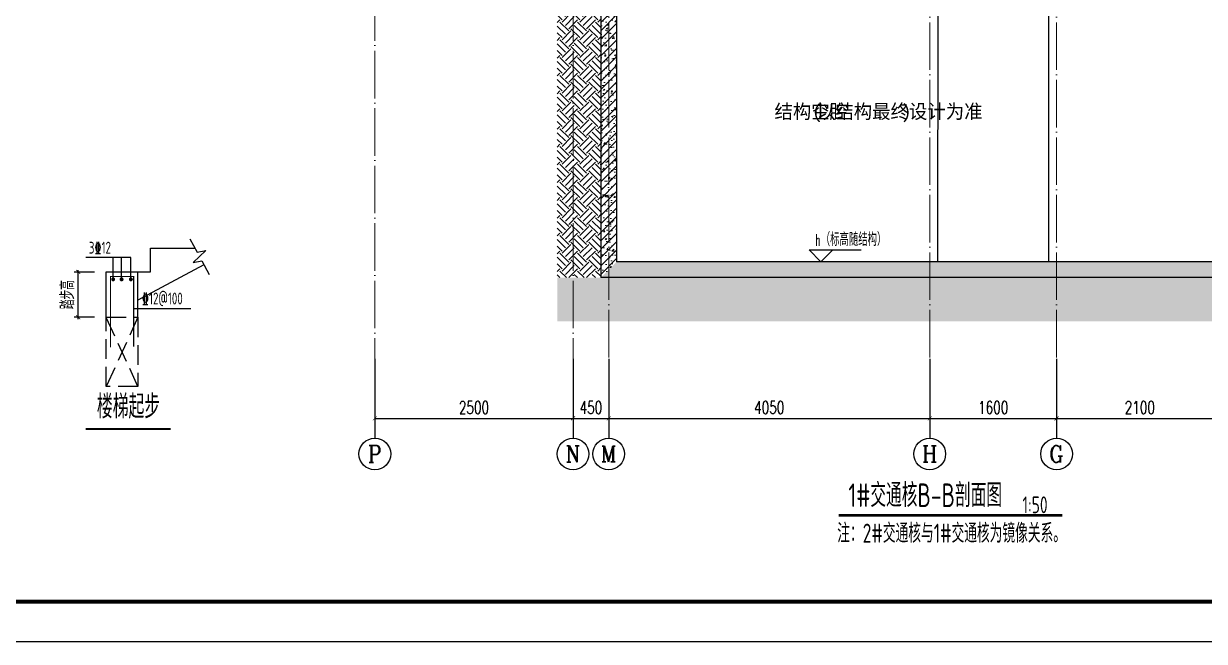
# Model space of a CAD drawing. Extents: x -668857 to 154266, y -275694 to 291306.
# Drawn here: x 37803 to 52698, y 196618 to 204420 of the extents above; entities that cross this region are included whole.
import ezdxf
from ezdxf.enums import TextEntityAlignment as Align

# ---------------------------------------------------------------- set-up
doc = ezdxf.new("R2010")
doc.units = 0
doc.header["$LTSCALE"] = 1000
doc.linetypes.add('DASH', pattern=[0.35, 0.25, -0.1])
doc.linetypes.add('DOTE', pattern=[2.42, 2, -0.2, 0.02, -0.2])
doc.layers.get('0').update_dxf_attribs({"linetype": 'CONTINUOUS'})
doc.layers.get('DEFPOINTS').update_dxf_attribs({"linetype": 'CONTINUOUS'})
for name, color, linetype in [('-TK', 7, 'CONTINUOUS'), ('A-AXIS_TEXT', 7, 'CONTINUOUS'), ('AXIS', 3, 'CONTINUOUS'), ('DIM', 2, 'CONTINUOUS'), ('DIM_ELEV', 3, 'CONTINUOUS'), ('DIM_SYMB', 3, 'CONTINUOUS'), ('NUM', 7, 'CONTINUOUS'), ('PUB_TEXT', 2, 'CONTINUOUS'), ('REIN', 6, 'CONTINUOUS'), ('S_E_STAIR', 4, 'CONTINUOUS'), ('TEXT', 2, 'CONTINUOUS'), ('THIN', 7, 'CONTINUOUS'), ('WALL', 5, 'CONTINUOUS'), ('看线', 251, 'CONTINUOUS'), ('结构大样', 132, 'CONTINUOUS')]:
    doc.layers.add(name, color=color, linetype=linetype)
for name, color, linetype, lineweight in [('AXIS_TEXT', 7, 'CONTINUOUS', 20), ('DOTE', 19, 'DOTE', 9), ('PUB_HATCH', 8, 'CONTINUOUS', 9), ('填充', 251, 'CONTINUOUS', 5)]:
    doc.layers.add(name, color=color, linetype=linetype, lineweight=lineweight)
doc.styles.add('_TCH_AXIS', font='COMPLEX', dxfattribs={"bigfont": 'GBCBIG'})
doc.styles.add('_TCH_DIM', font='SIMPLEX.shx', dxfattribs={"width": 0.7, "bigfont": 'GBCBIG.shx'})
doc.styles.add('_TCH_DIM_T3', font='SIMPLEX', dxfattribs={"width": 0.705882, "bigfont": 'GBCBIG'})
doc.styles.add('COMPLEX', font='COMPLEX')
doc.styles.add('TSSD_DIMENSION', font='Tssdeng.shx', dxfattribs={"width": 0.7, "bigfont": 'tssdchn.shx'})
doc.styles.add('TSSD_Norm', font='Tssdeng.shx', dxfattribs={"bigfont": 'tssdchn.shx'})
doc.styles.add('TSSD_REIN', font='tssdeng.shx', dxfattribs={"width": 0.7, "height": 300, "bigfont": 'tssdchn.shx'})
doc.dimstyles.new('_TCH_ARCH&&50', dxfattribs={"dimtxt": 157.5, "dimasz": 50, "dimexe": 125, "dimexo": 150, "dimgap": 58.75, "dimtad": 1, "dimdec": 0, "dimzin": 0, "dimdsep": 46, "dimtxsty": '_TCH_DIM_T3', "dimblk": 'ARCHTICK', "dimcen": 0.09, "dimclrt": 7, "dimazin": 0, "dimtfac": 1, "dimtdec": 0, "dimtix": 1, "dimtmove": 2, "dimatfit": 3, "dimldrblk": 'ARCHTICK', "dimfxl": 0, "dimtolj": 1, "dimtzin": 0, "dimarcsym": 0})
doc.dimstyles.new('TSSD_50_50', dxfattribs={"dimtxt": 175, "dimasz": 50, "dimexe": 50, "dimexo": 150, "dimgap": 50, "dimtad": 1, "dimdec": 0, "dimzin": 0, "dimdsep": 46, "dimtxsty": 'TSSD_DIMENSION', "dimblk": 'ARCHTICK', "dimcen": 0, "dimdle": 25, "dimclrt": 7, "dimadec": 0, "dimazin": 0, "dimtfac": 1, "dimtdec": 0, "dimtix": 1, "dimtmove": 2, "dimatfit": 3, "dimfxl": 0, "dimtolj": 1, "dimtzin": 0, "dimarcsym": 0})
pattern_1 = [(45, (-912729.814, 298690.31), (-53.0330086, 53.0330086), []), (50, (-912729.81, 298690.3), (215.178055, -18.82564), [22.5, -247.5]), (355, (-912729.81, 298690.3), (-41.6254, 225.65764), [18, -198]), (100.4514, (-912711.88, 298688.74), (173.552815, 206.831863), [19.122057, -210.342634]), (46.1842, (-912729.81, 298750.3), (320.172315, -49.655704), [33.75, -371.25]), (96.6356, (-912703.13, 298746.17), (280.39881, 292.23536), [28.68309, -315.5139]), (351.1842, (-912729.8, 298750.3), (280.39858, 292.23558), [27, -297]), (21, (-912699.81, 298735.3), (179.072116, -120.785667), [22.5, -247.5]), (326, (-912699.81, 298735.3), (72.9946, 217.545014), [18, -198]), (71.4514, (-912684.9, 298725.24), (252.06679, 96.75915), [19.122057, -210.342634]), (37.5, (-912729.81, 298690.31), (3.6479566, 99.868156), [0, -195.6, 0, -201, 0, -198.75]), (7.5, (-912729.81, 298690.31), (78.920861, 118.323514), [0, -114.6, 0, -191.1, 0, -75.75]), (327.5, (-912796.71, 298690.31), (160.146731, -6.7664615), [0, -75, 0, -234, 0, -310.5]), (317.5, (-912826.71, 298690.3), (174.95585, 30.031495), [0, -97.5, 0, -155.4, 0, -220.5])]

# ---------------------------------------------------------------- blocks, each defined once
blk = doc.blocks.new('A1')
blk.add_lwpolyline([(0, 59400), (0, 0), (84100, 0), (84100, 59400)], close=True)
at = {"const_width": 100}
blk.add_lwpolyline([(2500, 58400), (2500, 1000), (83100, 1000), (83100, 58400)], close=True, dxfattribs=at)
blk = doc.blocks.new('_ArchTick')
at = {"color": 0, "linetype": 'ByBlock', "const_width": 0.15}
blk.add_lwpolyline([(-0.5, -0.5), (0.5, 0.5)], dxfattribs=at)
blk = doc.blocks.new('*D410')
at = {"layer": 'DEFPOINTS', "color": 0}
for p in [(38492, 201283), (38845, 201283), (38845, 200711)]:
    blk.add_point(p, dxfattribs=at)
at = {"layer": 'DIM', "color": 0, "lineweight": -2}
for p, q in [((38695, 201283), (38442, 201283)), ((38492, 200686), (38492, 201308)), ((38695, 200711), (38442, 200711))]:
    blk.add_line(p, q, dxfattribs=at)
at = {"layer": 'DIM', "color": 0, "lineweight": -2, "xscale": 50, "yscale": 50, "zscale": 50}
for p, rotation in [((38492, 201283), 90), ((38492, 200711), 270)]:
    blk.add_blockref('_ArchTick', p, dxfattribs=dict(at, rotation=rotation))
at = {"layer": 'DIM', "color": 7, "insert": (38355, 200997), "char_height": 175, "attachment_point": 5, "rotation": 90, "style": 'TSSD_DIMENSION'}
blk.add_mtext('\\A1;踏步高', dxfattribs=at)
blk = doc.blocks.new('*D463')
at = {"layer": 'AXIS', "color": 0, "lineweight": -2}
for p, q in [((50834, 200035), (50834, 199310)), ((52934, 200035), (52934, 199310)), ((50834, 199435), (52934, 199435))]:
    blk.add_line(p, q, dxfattribs=at)
at = {"layer": 'DEFPOINTS', "color": 0}
for p in [(50834, 200185), (52934, 200185), (52934, 199435)]:
    blk.add_point(p, dxfattribs=at)
at = {"layer": 'AXIS', "color": 0, "lineweight": -2, "xscale": 50, "yscale": 50, "zscale": 50, "rotation": 180}
blk.add_blockref('_ArchTick', (50834, 199435), dxfattribs=at)
at = {"layer": 'AXIS', "color": 0, "lineweight": -2, "xscale": 50, "yscale": 50, "zscale": 50}
blk.add_blockref('_ArchTick', (52934, 199435), dxfattribs=at)
at = {"layer": 'AXIS', "color": 7, "insert": (51884, 199572), "char_height": 157.5, "attachment_point": 5, "style": '_TCH_DIM_T3'}
blk.add_mtext('\\A1;2100', dxfattribs=at)
blk = doc.blocks.new('*D464')
at = {"layer": 'AXIS', "color": 0, "lineweight": -2}
for p, q in [((49234, 200035), (49234, 199310)), ((50834, 200035), (50834, 199310)), ((49234, 199435), (50834, 199435))]:
    blk.add_line(p, q, dxfattribs=at)
at = {"layer": 'DEFPOINTS', "color": 0}
for p in [(49234, 200185), (50834, 200185), (50834, 199435)]:
    blk.add_point(p, dxfattribs=at)
at = {"layer": 'AXIS', "color": 0, "lineweight": -2, "xscale": 50, "yscale": 50, "zscale": 50, "rotation": 180}
blk.add_blockref('_ArchTick', (49234, 199435), dxfattribs=at)
at = {"layer": 'AXIS', "color": 0, "lineweight": -2, "xscale": 50, "yscale": 50, "zscale": 50}
blk.add_blockref('_ArchTick', (50834, 199435), dxfattribs=at)
at = {"layer": 'AXIS', "color": 7, "insert": (50034, 199572), "char_height": 157.5, "attachment_point": 5, "style": '_TCH_DIM_T3'}
blk.add_mtext('\\A1;1600', dxfattribs=at)
blk = doc.blocks.new('*D465')
at = {"layer": 'AXIS', "color": 0, "lineweight": -2}
for p, q in [((45184, 200035), (45184, 199310)), ((49234, 200035), (49234, 199310)), ((45184, 199435), (49234, 199435))]:
    blk.add_line(p, q, dxfattribs=at)
at = {"layer": 'DEFPOINTS', "color": 0}
for p in [(45184, 200185), (49234, 200185), (49234, 199435)]:
    blk.add_point(p, dxfattribs=at)
at = {"layer": 'AXIS', "color": 0, "lineweight": -2, "xscale": 50, "yscale": 50, "zscale": 50, "rotation": 180}
blk.add_blockref('_ArchTick', (45184, 199435), dxfattribs=at)
at = {"layer": 'AXIS', "color": 0, "lineweight": -2, "xscale": 50, "yscale": 50, "zscale": 50}
blk.add_blockref('_ArchTick', (49234, 199435), dxfattribs=at)
at = {"layer": 'AXIS', "color": 7, "insert": (47209, 199572), "char_height": 157.5, "attachment_point": 5, "style": '_TCH_DIM_T3'}
blk.add_mtext('\\A1;4050', dxfattribs=at)
blk = doc.blocks.new('*D466')
at = {"layer": 'AXIS', "color": 0, "lineweight": -2}
for p, q in [((44734, 200035), (44734, 199310)), ((45184, 200035), (45184, 199310)), ((44734, 199435), (45184, 199435))]:
    blk.add_line(p, q, dxfattribs=at)
at = {"layer": 'DEFPOINTS', "color": 0}
for p in [(44734, 200185), (45184, 200185), (45184, 199435)]:
    blk.add_point(p, dxfattribs=at)
at = {"layer": 'AXIS', "color": 0, "lineweight": -2, "xscale": 50, "yscale": 50, "zscale": 50, "rotation": 180}
blk.add_blockref('_ArchTick', (44734, 199435), dxfattribs=at)
at = {"layer": 'AXIS', "color": 0, "lineweight": -2, "xscale": 50, "yscale": 50, "zscale": 50}
blk.add_blockref('_ArchTick', (45184, 199435), dxfattribs=at)
at = {"layer": 'AXIS', "color": 7, "insert": (44959, 199572), "char_height": 157.5, "attachment_point": 5, "style": '_TCH_DIM_T3'}
blk.add_mtext('\\A1;450', dxfattribs=at)
blk = doc.blocks.new('*D467')
at = {"layer": 'AXIS', "color": 0, "lineweight": -2}
for p, q in [((42234, 200035), (42234, 199310)), ((44734, 200035), (44734, 199310)), ((42234, 199435), (44734, 199435))]:
    blk.add_line(p, q, dxfattribs=at)
at = {"layer": 'DEFPOINTS', "color": 0}
for p in [(42234, 200185), (44734, 200185), (44734, 199435)]:
    blk.add_point(p, dxfattribs=at)
at = {"layer": 'AXIS', "color": 0, "lineweight": -2, "xscale": 50, "yscale": 50, "zscale": 50, "rotation": 180}
blk.add_blockref('_ArchTick', (42234, 199435), dxfattribs=at)
at = {"layer": 'AXIS', "color": 0, "lineweight": -2, "xscale": 50, "yscale": 50, "zscale": 50}
blk.add_blockref('_ArchTick', (44734, 199435), dxfattribs=at)
at = {"layer": 'AXIS', "color": 7, "insert": (43484, 199572), "char_height": 157.5, "attachment_point": 5, "style": '_TCH_DIM_T3'}
blk.add_mtext('\\A1;2500', dxfattribs=at)
blk = doc.blocks.new('_AXISO')
blk.add_circle((0, 0), 0.5)
at = {"layer": 'A-AXIS_TEXT', "style": 'COMPLEX', "width": 1.041667}
blk.add_attdef('A', text='', height=0.56, dxfattribs=at).set_placement((-0.25, -0.28), (0.25, -0.28), align=Align.FIT)

msp = doc.modelspace()

# ---------------------------------------------------------------- hatches: boundary and pattern name
at = {"layer": 'PUB_HATCH'}
h = msp.add_hatch(dxfattribs=at)
h.set_pattern_fill('钢筋混凝土', color=256, scale=30, style=0)
h.set_pattern_definition(pattern_1)
h.paths.add_polyline_path([(45183.52, 206145.22), (45083.52, 206111.89), (45083.52, 201211.89), (45283.52, 201411.89), (45283.52, 206111.89)])
h = msp.add_hatch(dxfattribs=at)
h.set_pattern_fill('钢筋混凝土', color=256, scale=30, style=0)
h.set_pattern_definition(pattern_1)
h.paths.add_polyline_path([(54833.56, 201411.89), (45283.52, 201411.89), (45083.52, 201211.89), (54833.56, 201211.89)])
at = {"layer": '填充'}
h = msp.add_hatch(dxfattribs=at)
h.set_pattern_fill('EARTH', color=250, scale=50, angle=45, style=0)
h.set_pattern_definition([(45, (-913962.84, 191781.94), (0, 224.506403), [158.75, -158.75]), (45, (-914004.93, 191824.04), (0, 224.506403), [158.75, -158.75]), (45, (-914047.03, 191866.13), (0, 224.506403), [158.75, -158.75]), (135, (-914047.03, 191894.2), (-224.506403, 0), [158.75, -158.75]), (135, (-914004.93, 191936.3), (-224.506403, 0), [158.75, -158.75]), (135, (-913962.84, 191978.39), (-224.506403, 0), [158.75, -158.75])])
h.paths.add_polyline_path([(44533.21, 201211.89), (45083.47, 201211.89), (45083.47, 204911.89), (44533.21, 204911.89)])
h = msp.add_hatch(dxfattribs=at)
h.set_pattern_fill('EARTH', color=250, scale=50, angle=45, style=0)
h.set_pattern_definition([(45, (-112688.52, 338295.96), (0, 224.5064), [158.75, -158.75]), (45, (-112730.61, 338338.06), (0, 224.5064), [158.75, -158.75]), (45, (-112772.7, 338380.15), (0, 224.5064), [158.75, -158.75]), (135, (-112772.7, 338408.21), (-224.5064, 0), [158.75, -158.75]), (135, (-112730.61, 338450.31), (-224.5064, 0), [158.75, -158.75]), (135, (-112688.52, 338492.4), (-224.5064, 0), [158.75, -158.75])])
h.paths.add_polyline_path([(44533.52, 201212.24), (44533.52, 200661.99), (54833.56, 200661.99), (54833.56, 201212.24)])

# ---------------------------------------------------------------- linework, layer by layer
at = {"layer": 'AXIS'}
for p, q in [((42233.52, 200184.89), (42233.52, 199184.89)), ((44733.52, 200184.89), (44733.52, 199184.89)), ((45183.52, 200184.89), (45183.52, 199184.89)), ((49233.52, 200184.89), (49233.52, 199184.89)), ((50833.52, 200184.89), (50833.52, 199184.89))]:
    msp.add_line(p, q, dxfattribs=at)
at = {"layer": 'DIM_ELEV', "color": 3}
for p, q in [((47861.16, 201411.89), (47711.16, 201561.89)), ((47711.16, 201561.89), (48367.16, 201561.89)), ((47861.16, 201411.89), (48011.16, 201561.89))]:
    msp.add_line(p, q, dxfattribs=at)
at = {"layer": 'DIM_SYMB', "const_width": 35}
msp.add_lwpolyline([(48082.95, 198209.74), (50907.59, 198209.74)], dxfattribs=at)
at = {"layer": 'DOTE', "linetype": 'DOTE', "ltscale": 0.3}
for p, q in [((45183.5, 224761.89), (45183.52, 200184.89)), ((49233.5, 224761.89), (49233.52, 200184.89)), ((50833.5, 224761.89), (50833.52, 200184.89)), ((42233.52, 212061.89), (42233.52, 200184.89)), ((44733.52, 212061.89), (44733.52, 200184.89))]:
    msp.add_line(p, q, dxfattribs=at)
at = {"layer": 'NUM', "color": 7, "const_width": 25}
msp.add_lwpolyline([(38585.73, 199302.06), (39658.79, 199302.06)], dxfattribs=at)
at = {"layer": 'REIN', "const_width": 15}
msp.add_lwpolyline([(38898.47, 200330.58), (38898.47, 201225.87), (39189.75, 201225.87), (39189.75, 200341.08)], dxfattribs=at)
at = {"layer": 'REIN', "const_width": 25}
for points in [[(38920.12, 201190.38, 1), (38945.12, 201190.38, 1)], [(39025.88, 201190.38, 1), (39050.88, 201190.38, 1)], [(39143.05, 201190.38, 1), (39168.05, 201190.38, 1)]]:
    msp.add_lwpolyline(points, format="xyb", close=True, dxfattribs=at)
at = {"layer": 'S_E_STAIR', "color": 2}
for p, q in [((39404.68, 201283.25), (39404.68, 201583.25)), ((39404.68, 201583.25), (39964.68, 201583.25)), ((38844.68, 200710.98), (38844.68, 201283.25)), ((38844.68, 201283.25), (39404.68, 201283.25)), ((40078.01, 201371.7), (39244.68, 200925.27)), ((39244.68, 200710.98), (39244.68, 201283.25))]:
    msp.add_line(p, q, dxfattribs=at)
at = {"layer": 'TEXT'}
for p, q in [((38932.62, 201190.38), (38932.62, 201466.05)), ((39038.38, 201190.38), (39038.38, 201466.05))]:
    msp.add_line(p, q, dxfattribs=at)
for points in [[(39155.55, 201190.38), (39155.55, 201466.05), (38586.85, 201466.05)], [(39189.75, 200821.35), (39910.11, 200821.35)]]:
    msp.add_lwpolyline(points, dxfattribs=at)
at = {"layer": 'THIN', "lineweight": -2}
msp.add_lwpolyline([(39901.21, 201701.72), (39991.88, 201532.48), (40100.83, 201552.73), (39941.86, 201402.22), (40050.81, 201422.47), (40141.48, 201253.23)], dxfattribs=at)
at = {"layer": 'WALL'}
for p, q in [((45083.52, 206111.89), (45083.52, 201211.89)), ((45283.52, 206111.89), (45283.52, 201411.89)), ((54833.56, 201411.89), (45283.52, 201411.89)), ((54833.56, 201211.89), (45083.52, 201211.89))]:
    msp.add_line(p, q, dxfattribs=at)
at = {"layer": '看线', "color": 252}
for p, q in [((49334.11, 205661.89), (49333.37, 201411.89)), ((50733.37, 204611.89), (50733.37, 201411.89))]:
    msp.add_line(p, q, dxfattribs=at)
at = {"layer": '结构大样', "linetype": 'DASH'}
for p, q in [((39244.68, 199835.98), (38844.68, 200710.98)), ((39244.68, 200710.98), (38844.68, 199835.98))]:
    msp.add_line(p, q, dxfattribs=at)
msp.add_lwpolyline([(39244.68, 199835.98), (38844.68, 199835.98), (38844.68, 200710.98), (39244.68, 200710.98)], close=True, dxfattribs=at)

# ---------------------------------------------------------------- block references
at = {"layer": '-TK', "xscale": 0.5, "yscale": 0.5, "zscale": 0.5}
msp.add_blockref('A1', (19740.9, 196618.49), dxfattribs=at)
at = {"layer": 'AXIS'}
ref = msp.add_blockref('_AXISO', (42233.52, 198984.89), dxfattribs=dict(at, xscale=400, yscale=400, zscale=400))
ref.add_attrib('A', 'P', dxfattribs={"layer": 'AXIS_TEXT', "height": 217.63, "style": '_TCH_AXIS'}).set_placement((42145.43, 198876.08), (42321.6, 198876.08), align=Align.FIT)
ref = msp.add_blockref('_AXISO', (44733.52, 198984.89), dxfattribs=dict(at, xscale=400, yscale=400, zscale=400))
ref.add_attrib('A', 'N', dxfattribs={"layer": 'AXIS_TEXT', "height": 207.63, "style": '_TCH_AXIS'}).set_placement((44639.59, 198881.08), (44827.44, 198881.08), align=Align.FIT)
ref = msp.add_blockref('_AXISO', (45183.52, 198984.89), dxfattribs=dict(at, xscale=400, yscale=400, zscale=400))
ref.add_attrib('A', 'M', dxfattribs={"layer": 'AXIS_TEXT', "height": 197.99, "style": '_TCH_AXIS'}).set_placement((45084.52, 198885.9), (45282.51, 198885.9), align=Align.FIT)
ref = msp.add_blockref('_AXISO', (49233.52, 198984.89), dxfattribs=dict(at, xscale=400, yscale=400, zscale=400))
ref.add_attrib('A', 'H', dxfattribs={"layer": 'AXIS_TEXT', "height": 202.76, "style": '_TCH_AXIS'}).set_placement((49136.96, 198883.51), (49330.07, 198883.51), align=Align.FIT)
ref = msp.add_blockref('_AXISO', (50833.52, 198984.89), dxfattribs=dict(at, xscale=400, yscale=400, zscale=400))
ref.add_attrib('A', 'G', dxfattribs={"layer": 'AXIS_TEXT', "height": 212.59, "style": '_TCH_AXIS'}).set_placement((50742.4, 198878.59), (50924.63, 198878.59), align=Align.FIT)

# ---------------------------------------------------------------- texts
at = {"layer": 'DIM_ELEV', "color": 7, "style": '_TCH_DIM'}
for s, height, width, p in [('h', 148.75, 0.494118, (47792.51, 201611.94)), ('（标高随结构）', 168.794, 0.7, (47859.01, 201611.94))]:
    msp.add_text(s, height=height, dxfattribs=dict(at, width=width)).set_placement(p)
at = {"layer": 'NUM', "color": 1, "style": 'TSSD_Norm', "width": 0.7}
msp.add_text('楼梯起步', height=300, dxfattribs=at).set_placement((39126.03, 199343.61), align=Align.BOTTOM_CENTER)
at = {"layer": 'PUB_TEXT'}
for s, height, p in [('结构空腔', 178.723, (47274.87, 203220.66)), ('(', 175, (47751.47, 203220.66)), ('以结构最终设计为准', 178.723, (47809.8, 203220.66)), (')', 175, (48882.14, 203220.66))]:
    msp.add_text(s, height=height, dxfattribs=at).set_placement(p)
at = {"layer": 'PUB_TEXT', "style": 'TSSD_REIN', "width": 0.7}
for s, height, p in [('1#交通核B-B剖面图', 297.5, (48207.09, 198315.39)), ('1:50', 212.5, (50402.89, 198237.13))]:
    msp.add_text(s, height=height, dxfattribs=at).set_placement(p)
at = {"layer": 'PUB_TEXT', "color": 1, "style": 'TSSD_REIN', "width": 0.7}
msp.add_text('注：2#交通核与1#交通核为镜像关系。', height=241.1348, dxfattribs=at).set_placement((48066.82, 197864.16))
at = {"layer": 'THIN', "color": 0, "style": 'TSSD_REIN', "width": 0.7}
for s, p in [('3%%13212', (38625.42, 201470.13)), ('%%13212@100', (39295.15, 200828.05))]:
    msp.add_text(s, height=150, dxfattribs=at).set_placement(p, align=Align.BOTTOM_LEFT)

# ---------------------------------------------------------------- dimensions: what is measured, and where the dimension line sits
at = {"layer": 'AXIS'}
for p1, p2, picture, middle in [((42233.52, 200184.89), (44733.52, 200184.89), '*D467', (43483.52, 199572.39)), ((44733.52, 200184.89), (45183.52, 200184.89), '*D466', (44958.52, 199572.39)), ((45183.52, 200184.89), (49233.52, 200184.89), '*D465', (47208.52, 199572.39)), ((49233.52, 200184.89), (50833.52, 200184.89), '*D464', (50033.52, 199572.39)), ((50833.52, 200184.89), (52933.52, 200184.89), '*D463', (51883.52, 199572.39))]:
    dim = msp.add_aligned_dim(p1=p1, p2=p2, distance=-750, dimstyle='_TCH_ARCH&&50', dxfattribs=at)
    dim.commit()
    dim.dimension.update_dxf_attribs({"geometry": picture, "text_midpoint": middle})
at = {"layer": 'DIM'}
dim = msp.add_linear_dim(base=(38492.14, 201283.25), p1=(38844.68, 200710.98), p2=(38844.68, 201283.25), angle=90, text='踏步高', dimstyle='TSSD_50_50', override={"dimlfac": 0.5}, dxfattribs=at)
dim.commit()
dim.dimension.update_dxf_attribs({"geometry": '*D410', "text_midpoint": (38354.64, 200997.12)})

doc.saveas('drawing.dxf')
